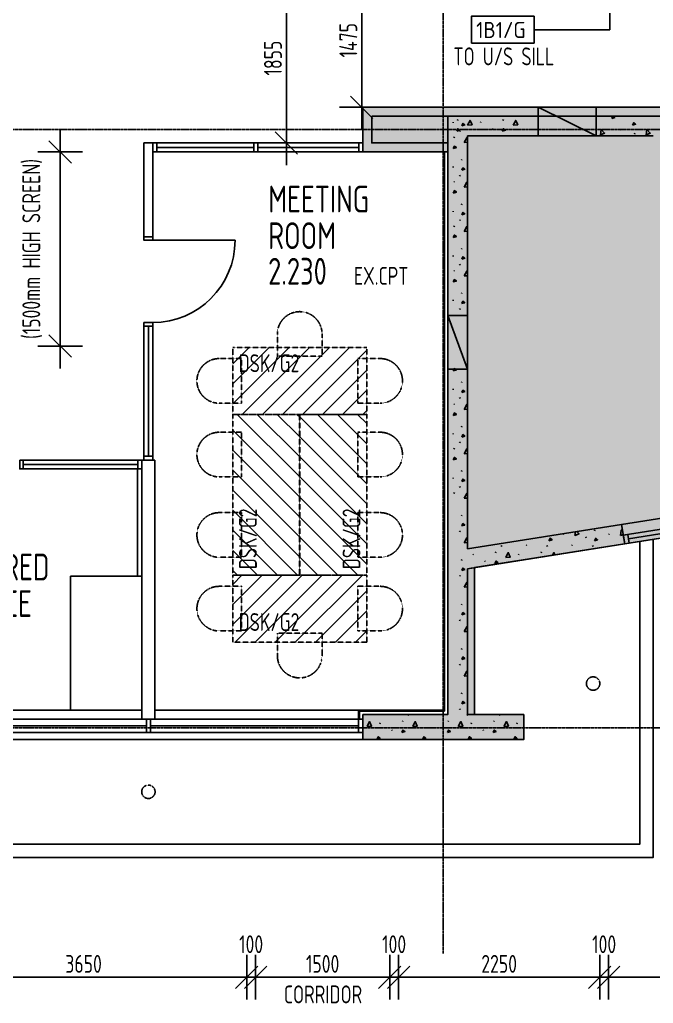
# Model space of a CAD drawing. Header units: millimetres. Extents: x -45258 to 103756, y -3540 to 105026.
# Drawn here: x 61033 to 68123, y -3540 to 7473 of the extents above; entities that cross this region are included whole.
import ezdxf

# ---------------------------------------------------------------- set-up
doc = ezdxf.new("R2010")
doc.units = ezdxf.units.MM
doc.header["$LTSCALE"] = 0.4
for name, pattern in [('BLD-80-FL-2$0$CENTER', [50.8, 31.75, -6.35, 6.35, -6.35]), ('BLD-80-FL-2$0$DASHED2', [9.525, 6.35, -3.175]), ('BLD-80-FL-2$0$HIDDEN2', [4.7625, 3.175, -1.5875])]:
    doc.linetypes.add(name, pattern=pattern)
for name, color, linetype in [('BLD-80-FL-2$0$DO-EXST-6CO', 6, 'Continuous'), ('BLD-80-FL-2$0$FL-EXST-8CO', 8, 'Continuous'), ('BLD-80-FL-2$0$FU-EQPT-6H2', 6, 'BLD-80-FL-2$0$HIDDEN2'), ('BLD-80-FL-2$0$FU-EQPT-8H2', 8, 'BLD-80-FL-2$0$HIDDEN2'), ('BLD-80-FL-2$0$FU-FIXD-8CO-EXST', 8, 'Continuous'), ('BLD-80-FL-2$0$ST-GRID-9CE', 9, 'BLD-80-FL-2$0$CENTER'), ('BLD-80-FL-2$0$TX-ATTR-7CO', 7, 'Continuous'), ('BLD-80-FL-2$0$TX-DIMS-8C0-100', 8, 'Continuous'), ('BLD-80-FL-2$0$TX-RMNU-2C0-100', 2, 'Continuous'), ('BLD-80-FL-2$0$TX-ROOM-2CO-100', 2, 'Continuous'), ('BLD-80-FL-2$0$TX-ROOM-2CO-NEW', 2, 'Continuous'), ('BLD-80-FL-2$0$TX-TEXT-7C0-100', 7, 'Continuous'), ('BLD-80-FL-2$0$WA-HTCH-8CO-EXST', 8, 'Continuous'), ('BLD-80-FL-2$0$WA-MASN-3CO-EXST', 3, 'Continuous'), ('BLD-80-FL-2$0$WA-PART-6C0-EXST', 6, 'Continuous'), ('BLD-80-FL-2$0$WA-TEXT-7CO', 7, 'Continuous'), ('BLD-80-FL-2$0$WN-EXST-8CO', 8, 'Continuous'), ('XREF', 8, 'Continuous')]:
    doc.layers.add(name, color=color, linetype=linetype)
doc.layers.add('BLD-80-FL-2$0$SI-BUIL-253CO', color=253, linetype='Continuous', lineweight=25)
doc.styles.add('BLD-80-FL-2$0$Isocp2', font='isocp2.shx')
doc.styles.add('BLD-80-FL-2$0$STANDARD', font='isocp2.shx', dxfattribs={"width": 0.8})
doc.dimstyles.new('BLD-80-FL-2$0$ISO-25', dxfattribs={"dimtxt": 2.5, "dimasz": 2.5, "dimexe": 1.25, "dimexo": 0.625, "dimtad": 1, "dimtxsty": 'BLD-80-FL-2$0$STANDARD', "dimcen": 2.5, "dimadec": 0, "dimazin": 0, "dimtfac": 1, "dimtmove": 0, "dimatfit": 3, "dimfxl": 1, "dimarcsym": 0})
doc.dimstyles.new('BLD-80-FL-2$0$TX-DIMS100', dxfattribs={"dimtxt": 200, "dimasz": 250, "dimexe": 125, "dimexo": 500, "dimgap": 50, "dimtad": 1, "dimdec": 1, "dimdsep": 46, "dimtxsty": 'BLD-80-FL-2$0$STANDARD', "dimblk1": 'BLD-80-FL-2$0$DIMTICK', "dimblk2": 'BLD-80-FL-2$0$DIMTICK', "dimsah": 1, "dimcen": 2.5, "dimse1": 1, "dimse2": 1, "dimclrd": 8, "dimclre": 8, "dimclrt": 2, "dimadec": 0, "dimazin": 0, "dimtfac": 1, "dimtdec": 1, "dimtmove": 2, "dimatfit": 3, "dimldrblk": 'BLD-80-FL-2$0$DIMTICK', "dimfxl": 1, "dimtolj": 1, "dimtzin": 0, "dimarcsym": 0})
pattern_1 = [(45, (51608.89, 90145.35), (-112.2532, 112.2532), [])]
pattern_2 = [(135, (-21491.05, -10323.3), (-112.2532, -112.2532), [])]

# ---------------------------------------------------------------- blocks, each defined once
blk = doc.blocks.new('BLD-80-FL-2$0$RMIDEN-2')
at = {"layer": 'BLD-80-FL-2$0$TX-RMNU-2C0-100', "style": 'BLD-80-FL-2$0$STANDARD'}
blk.add_attdef('ROOMNUM', (-11, 488), '', height=300, dxfattribs=at)
at = {"layer": 'BLD-80-FL-2$0$TX-ROOM-2CO-100', "style": 'BLD-80-FL-2$0$STANDARD'}
for tag, p in [('ROOMNAM1', (-12, 1710)), ('ROOMNAM2', (-12, 1301)), ('ROOMNAM3', (-12, 893))]:
    blk.add_attdef(tag, p, '', height=300, dxfattribs=at)
at = {"layer": 'BLD-80-FL-2$0$TX-TEXT-7C0-100', "style": 'BLD-80-FL-2$0$STANDARD'}
blk.add_attdef('XX', (2, 158), '', height=200, dxfattribs=at)
blk = doc.blocks.new('*U26')
blk.add_lwpolyline([(0, 373), (1500, 373), (1500, 1123), (0, 1123)], close=True)
at = {"layer": 'BLD-80-FL-2$0$TX-ATTR-7CO', "linetype": 'Continuous', "ltscale": 5, "style": 'BLD-80-FL-2$0$STANDARD', "width": 0.8}
for p in [(103, 780), (103, 533)]:
    blk.add_attdef('EQUIPMENT-TYPE', p, '', height=200, dxfattribs=at)
blk = doc.blocks.new('*U17')
blk.add_lwpolyline([(0, 373), (1800, 373), (1800, 1123), (0, 1123)], close=True)
at = {"layer": 'BLD-80-FL-2$0$TX-ATTR-7CO', "linetype": 'Continuous', "ltscale": 5, "style": 'BLD-80-FL-2$0$STANDARD', "width": 0.8}
for p in [(103, 780), (103, 533)]:
    blk.add_attdef('EQUIPMENT-TYPE', p, '', height=200, dxfattribs=at)
blk = doc.blocks.new('*U34')
blk.add_lwpolyline([(0, 0), (7, 0), (7, 3), (0, 3)], close=True)
at = {"style": 'BLD-80-FL-2$0$Isocp2'}
blk.add_attdef('WALLCODE', (0.53, 0.57), '', height=1.8, dxfattribs=at)
blk = doc.blocks.new('BLD-80-FL-2$0$_Dot')
at = {"color": 0, "linetype": 'ByBlock', "lineweight": -2}
blk.add_line((-0.5, 0), (-1, 0), dxfattribs=at)
at = {"color": 0, "linetype": 'ByBlock', "const_width": 0.5}
blk.add_lwpolyline([(-0.25, 0, 1), (0.25, 0, 1)], format="xyb", close=True, dxfattribs=at)
blk = doc.blocks.new('BLD-80-FL-2$0$DIMTICK')
for p, q in [((0, 1), (0, -1)), ((-1, 0), (1, 0))]:
    blk.add_line(p, q)
at = {"color": 2, "linetype": 'Continuous'}
blk.add_line((-0.5, -0.5), (0.5, 0.5), dxfattribs=at)
blk = doc.blocks.new('*D111')
at = {"layer": 'BLD-80-FL-2$0$TX-DIMS-8C0-100', "color": 8, "lineweight": -2, "transparency": 16777216}
blk.add_line((61713, 6200), (61713, 4525), dxfattribs=at)
at = {"layer": 'Defpoints', "color": 0, "transparency": 16777216}
for p in [(61000, 6450), (61000, 4275), (61713, 4275)]:
    blk.add_point(p, dxfattribs=at)
at = {"layer": 'BLD-80-FL-2$0$TX-DIMS-8C0-100', "color": 8, "lineweight": -2, "transparency": 16777216, "xscale": 250, "yscale": 250, "zscale": 250}
for p, rotation in [((61713, 6450), 90), ((61713, 4275), 270)]:
    blk.add_blockref('BLD-80-FL-2$0$DIMTICK', p, dxfattribs=dict(at, rotation=rotation))
at = {"layer": 'BLD-80-FL-2$0$TX-DIMS-8C0-100', "color": 2, "transparency": 16777216, "insert": (61400, 5363), "char_height": 200, "attachment_point": 5, "rotation": 90, "style": 'BLD-80-FL-2$0$STANDARD'}
blk.add_mtext('\\A1;(1500mm HIGH SCREEN)', dxfattribs=at)
blk = doc.blocks.new('*D114')
at = {"layer": 'BLD-80-FL-2$0$TX-DIMS-8C0-100', "color": 8, "lineweight": -2, "transparency": 16777216}
blk.add_line((69850, -2791), (68100, -2791), dxfattribs=at)
at = {"layer": 'Defpoints', "color": 0, "transparency": 16777216}
for p in [(67850, 8550), (70100, 8550), (67850, -2791)]:
    blk.add_point(p, dxfattribs=at)
at = {"layer": 'BLD-80-FL-2$0$TX-DIMS-8C0-100', "color": 8, "lineweight": -2, "transparency": 16777216, "xscale": 250, "yscale": 250, "zscale": 250, "rotation": 180}
blk.add_blockref('BLD-80-FL-2$0$DIMTICK', (67850, -2791), dxfattribs=at)
at = {"layer": 'BLD-80-FL-2$0$TX-DIMS-8C0-100', "color": 8, "lineweight": -2, "transparency": 16777216, "xscale": 250, "yscale": 250, "zscale": 250}
blk.add_blockref('BLD-80-FL-2$0$DIMTICK', (70100, -2791), dxfattribs=at)
at = {"layer": 'BLD-80-FL-2$0$TX-DIMS-8C0-100', "color": 2, "transparency": 16777216, "insert": (68975, -2641), "char_height": 200, "attachment_point": 5, "style": 'BLD-80-FL-2$0$STANDARD'}
blk.add_mtext('\\A1;2250', dxfattribs=at)
blk = doc.blocks.new('*D70')
at = {"layer": 'BLD-80-FL-2$0$TX-DIMS-8C0-100', "color": 8, "lineweight": -2, "transparency": 16777216}
for p, q in [((67500, -2791), (67250, -2791)), ((67850, -2791), (67750, -2791)), ((68100, -2791), (68350, -2791))]:
    blk.add_line(p, q, dxfattribs=at)
at = {"layer": 'Defpoints', "color": 0, "transparency": 16777216}
for p in [(67750, 8550), (67850, 8550), (67750, -2791)]:
    blk.add_point(p, dxfattribs=at)
at = {"layer": 'BLD-80-FL-2$0$TX-DIMS-8C0-100', "color": 8, "lineweight": -2, "transparency": 16777216, "xscale": 250, "yscale": 250, "zscale": 250}
blk.add_blockref('BLD-80-FL-2$0$DIMTICK', (67750, -2791), dxfattribs=at)
at = {"layer": 'BLD-80-FL-2$0$TX-DIMS-8C0-100', "color": 8, "lineweight": -2, "transparency": 16777216, "xscale": 250, "yscale": 250, "zscale": 250, "rotation": 180}
blk.add_blockref('BLD-80-FL-2$0$DIMTICK', (67850, -2791), dxfattribs=at)
at = {"layer": 'BLD-80-FL-2$0$TX-DIMS-8C0-100', "color": 2, "transparency": 16777216, "insert": (67800, -2421), "char_height": 200, "attachment_point": 5, "style": 'BLD-80-FL-2$0$STANDARD'}
blk.add_mtext('\\A1;100', dxfattribs=at)
blk = doc.blocks.new('*D115')
at = {"layer": 'BLD-80-FL-2$0$TX-DIMS-8C0-100', "color": 8, "lineweight": -2, "transparency": 16777216}
blk.add_line((67500, -2791), (65750, -2791), dxfattribs=at)
at = {"layer": 'Defpoints', "color": 0, "transparency": 16777216}
for p in [(65500, 8550), (67750, 8550), (65500, -2791)]:
    blk.add_point(p, dxfattribs=at)
at = {"layer": 'BLD-80-FL-2$0$TX-DIMS-8C0-100', "color": 8, "lineweight": -2, "transparency": 16777216, "xscale": 250, "yscale": 250, "zscale": 250, "rotation": 180}
blk.add_blockref('BLD-80-FL-2$0$DIMTICK', (65500, -2791), dxfattribs=at)
at = {"layer": 'BLD-80-FL-2$0$TX-DIMS-8C0-100', "color": 8, "lineweight": -2, "transparency": 16777216, "xscale": 250, "yscale": 250, "zscale": 250}
blk.add_blockref('BLD-80-FL-2$0$DIMTICK', (67750, -2791), dxfattribs=at)
at = {"layer": 'BLD-80-FL-2$0$TX-DIMS-8C0-100', "color": 2, "transparency": 16777216, "insert": (66625, -2641), "char_height": 200, "attachment_point": 5, "style": 'BLD-80-FL-2$0$STANDARD'}
blk.add_mtext('\\A1;2250', dxfattribs=at)
blk = doc.blocks.new('*D71')
at = {"layer": 'BLD-80-FL-2$0$TX-DIMS-8C0-100', "color": 8, "lineweight": -2, "transparency": 16777216}
for p, q in [((65150, -2791), (64900, -2791)), ((65500, -2791), (65400, -2791)), ((65750, -2791), (66000, -2791))]:
    blk.add_line(p, q, dxfattribs=at)
at = {"layer": 'Defpoints', "color": 0, "transparency": 16777216}
for p in [(65400, 8550), (65500, 8550), (65400, -2791)]:
    blk.add_point(p, dxfattribs=at)
at = {"layer": 'BLD-80-FL-2$0$TX-DIMS-8C0-100', "color": 8, "lineweight": -2, "transparency": 16777216, "xscale": 250, "yscale": 250, "zscale": 250}
blk.add_blockref('BLD-80-FL-2$0$DIMTICK', (65400, -2791), dxfattribs=at)
at = {"layer": 'BLD-80-FL-2$0$TX-DIMS-8C0-100', "color": 8, "lineweight": -2, "transparency": 16777216, "xscale": 250, "yscale": 250, "zscale": 250, "rotation": 180}
blk.add_blockref('BLD-80-FL-2$0$DIMTICK', (65500, -2791), dxfattribs=at)
at = {"layer": 'BLD-80-FL-2$0$TX-DIMS-8C0-100', "color": 2, "transparency": 16777216, "insert": (65450, -2421), "char_height": 200, "attachment_point": 5, "style": 'BLD-80-FL-2$0$STANDARD'}
blk.add_mtext('\\A1;100', dxfattribs=at)
blk = doc.blocks.new('*D116')
at = {"layer": 'BLD-80-FL-2$0$TX-DIMS-8C0-100', "color": 8, "lineweight": -2, "transparency": 16777216}
blk.add_line((65150, -2791), (64150, -2791), dxfattribs=at)
at = {"layer": 'Defpoints', "color": 0, "transparency": 16777216}
for p in [(63900, 8550), (65400, 8550), (63900, -2791)]:
    blk.add_point(p, dxfattribs=at)
at = {"layer": 'BLD-80-FL-2$0$TX-DIMS-8C0-100', "color": 8, "lineweight": -2, "transparency": 16777216, "xscale": 250, "yscale": 250, "zscale": 250, "rotation": 180}
blk.add_blockref('BLD-80-FL-2$0$DIMTICK', (63900, -2791), dxfattribs=at)
at = {"layer": 'BLD-80-FL-2$0$TX-DIMS-8C0-100', "color": 8, "lineweight": -2, "transparency": 16777216, "xscale": 250, "yscale": 250, "zscale": 250}
blk.add_blockref('BLD-80-FL-2$0$DIMTICK', (65400, -2791), dxfattribs=at)
at = {"layer": 'BLD-80-FL-2$0$TX-DIMS-8C0-100', "color": 2, "transparency": 16777216, "insert": (64650, -2641), "char_height": 200, "attachment_point": 5, "style": 'BLD-80-FL-2$0$STANDARD'}
blk.add_mtext('\\A1;1500', dxfattribs=at)
blk = doc.blocks.new('*D72')
at = {"layer": 'BLD-80-FL-2$0$TX-DIMS-8C0-100', "color": 8, "lineweight": -2, "transparency": 16777216}
for p, q in [((63550, -2791), (63300, -2791)), ((63900, -2791), (63800, -2791)), ((64150, -2791), (64400, -2791))]:
    blk.add_line(p, q, dxfattribs=at)
at = {"layer": 'Defpoints', "color": 0, "transparency": 16777216}
for p in [(63800, 8550), (63900, 8550), (63800, -2791)]:
    blk.add_point(p, dxfattribs=at)
at = {"layer": 'BLD-80-FL-2$0$TX-DIMS-8C0-100', "color": 8, "lineweight": -2, "transparency": 16777216, "xscale": 250, "yscale": 250, "zscale": 250}
blk.add_blockref('BLD-80-FL-2$0$DIMTICK', (63800, -2791), dxfattribs=at)
at = {"layer": 'BLD-80-FL-2$0$TX-DIMS-8C0-100', "color": 8, "lineweight": -2, "transparency": 16777216, "xscale": 250, "yscale": 250, "zscale": 250, "rotation": 180}
blk.add_blockref('BLD-80-FL-2$0$DIMTICK', (63900, -2791), dxfattribs=at)
at = {"layer": 'BLD-80-FL-2$0$TX-DIMS-8C0-100', "color": 2, "transparency": 16777216, "insert": (63850, -2421), "char_height": 200, "attachment_point": 5, "style": 'BLD-80-FL-2$0$STANDARD'}
blk.add_mtext('\\A1;100', dxfattribs=at)
blk = doc.blocks.new('*D117')
at = {"layer": 'BLD-80-FL-2$0$TX-DIMS-8C0-100', "color": 8, "lineweight": -2, "transparency": 16777216}
blk.add_line((63550, -2791), (60400, -2791), dxfattribs=at)
at = {"layer": 'Defpoints', "color": 0, "transparency": 16777216}
for p in [(60150, 8550), (63800, 8550), (60150, -2791)]:
    blk.add_point(p, dxfattribs=at)
at = {"layer": 'BLD-80-FL-2$0$TX-DIMS-8C0-100', "color": 8, "lineweight": -2, "transparency": 16777216, "xscale": 250, "yscale": 250, "zscale": 250, "rotation": 180}
blk.add_blockref('BLD-80-FL-2$0$DIMTICK', (60150, -2791), dxfattribs=at)
at = {"layer": 'BLD-80-FL-2$0$TX-DIMS-8C0-100', "color": 8, "lineweight": -2, "transparency": 16777216, "xscale": 250, "yscale": 250, "zscale": 250}
blk.add_blockref('BLD-80-FL-2$0$DIMTICK', (63800, -2791), dxfattribs=at)
at = {"layer": 'BLD-80-FL-2$0$TX-DIMS-8C0-100', "color": 2, "transparency": 16777216, "insert": (61975, -2641), "char_height": 200, "attachment_point": 5, "style": 'BLD-80-FL-2$0$STANDARD'}
blk.add_mtext('\\A1;3650', dxfattribs=at)
blk = doc.blocks.new('*D121')
at = {"layer": 'BLD-80-FL-2$0$TX-DIMS-8C0-100', "color": 8, "lineweight": -2, "transparency": 16777216}
blk.add_line((64244, 8200), (64244, 6800), dxfattribs=at)
at = {"layer": 'Defpoints', "color": 0, "transparency": 16777216}
for p in [(63800, 8450), (63800, 6550), (64244, 6550)]:
    blk.add_point(p, dxfattribs=at)
at = {"layer": 'BLD-80-FL-2$0$TX-DIMS-8C0-100', "color": 8, "lineweight": -2, "transparency": 16777216, "xscale": 250, "yscale": 250, "zscale": 250}
for p, rotation in [((64244, 8450), 90), ((64244, 6550), 270)]:
    blk.add_blockref('BLD-80-FL-2$0$DIMTICK', p, dxfattribs=dict(at, rotation=rotation))
at = {"layer": 'BLD-80-FL-2$0$TX-DIMS-8C0-100', "color": 2, "transparency": 16777216, "insert": (64094, 7500), "char_height": 200, "attachment_point": 5, "rotation": 90, "style": 'BLD-80-FL-2$0$STANDARD'}
blk.add_mtext('\\A1;1855', dxfattribs=at)
blk = doc.blocks.new('*D131')
at = {"layer": 'BLD-80-FL-2$0$TX-DIMS-8C0-100', "color": 8, "lineweight": -2, "transparency": 16777216}
blk.add_line((65087, 8200), (65087, 7200), dxfattribs=at)
at = {"layer": 'Defpoints', "color": 0, "transparency": 16777216}
for p in [(65400, 8450), (65087, 6950), (65400, 6950)]:
    blk.add_point(p, dxfattribs=at)
at = {"layer": 'BLD-80-FL-2$0$TX-DIMS-8C0-100', "color": 8, "lineweight": -2, "transparency": 16777216, "xscale": 250, "yscale": 250, "zscale": 250}
for p, rotation in [((65087, 8450), 90), ((65087, 6950), 270)]:
    blk.add_blockref('BLD-80-FL-2$0$DIMTICK', p, dxfattribs=dict(at, rotation=rotation))
at = {"layer": 'BLD-80-FL-2$0$TX-DIMS-8C0-100', "color": 2, "transparency": 16777216, "insert": (64937, 7700), "char_height": 200, "attachment_point": 5, "rotation": 90, "style": 'BLD-80-FL-2$0$STANDARD'}
blk.add_mtext('\\A1;1475', dxfattribs=at)
blk = doc.blocks.new('BLD-80-FL-2', base_point=(226.58, 457.44))
at = {"layer": 'BLD-80-FL-2$0$FU-EQPT-8H2'}
h = blk.add_hatch(dxfattribs=at)
h.set_pattern_fill('ANSI31', color=256, scale=50, style=0)
h.set_pattern_definition(pattern_1)
h.paths.add_polyline_path([(65143.25, 3511.06), (65143.25, 4261.06), (63643.25, 4261.06), (63643.25, 3511.06)])
h = blk.add_hatch(dxfattribs=at)
h.set_pattern_fill('ANSI31', color=256, scale=50, angle=90, style=0)
h.set_pattern_definition(pattern_2)
h.paths.add_polyline_path([(63643.25, 3511.06), (64393.25, 3511.06), (64393.25, 1711.06), (63643.25, 1711.06)])
h = blk.add_hatch(dxfattribs=at)
h.set_pattern_fill('ANSI31', color=256, scale=50, angle=90, style=0)
h.set_pattern_definition(pattern_2)
h.paths.add_polyline_path([(65143.25, 3511.06), (64393.25, 3511.06), (64393.25, 1711.06), (65143.25, 1711.06)])
h = blk.add_hatch(dxfattribs=at)
h.set_pattern_fill('ANSI31', color=256, scale=50, style=0)
h.set_pattern_definition(pattern_1)
h.paths.add_polyline_path([(65143.25, 1711.06), (65143.25, 961.06), (63643.25, 961.06), (63643.25, 1711.06)])
at = {"layer": 'BLD-80-FL-2$0$SI-BUIL-253CO'}
h = blk.add_hatch(color=256, dxfattribs=at)
h.dxf.hatch_style = 1
h.paths.add_polyline_path([(79497.19, 15340.27), (75279.99, 15952.41), (75279.99, 17220), (76299.98, 17220), (76299.98, 17500), (75279.99, 17500), (75279.98, 19520), (78179.98, 19520), (78179.98, 23732.81), (69299.98, 25079.82), (69299.98, 24796.62), (69251.99, 24480.24), (69138.07, 24062.6), (69424.79, 24019.11), (69529.76, 24711.14), (72449.98, 24268.19), (72449.98, 17500.05), (71699.99, 17500.05), (71699.99, 17100.04), (72449.98, 17100.04), (72449.99, 9880.05), (72049.99, 9880.05), (72049.99, 9500.05), (72454.99, 9500.05), (72454.99, 6950.04), (65099.99, 6950.02), (65099.99, 6450.04), (66049.98, 6450.04), (66049.98, 150.05), (65099.98, 150.04), (65099.98, -129.96), (66899.98, -129.95), (66899.98, 150.05), (66349.98, 150.05), (66349.98, 1795.51), (73349.99, 2900.8), (73349.99, 9550.05), (78656.72, 9550.05)])
at = {"layer": 'BLD-80-FL-2$0$DO-EXST-6CO'}
for p, q in [((67059.98, 6950.02), (67709.98, 6630.02)), ((66049.98, 4617.81), (66269.98, 4017.81))]:
    blk.add_line(p, q, dxfattribs=at)
for points in [[(62650, 5500.04), (62650, 5460.04), (62750, 5460.04), (62750, 5500.04)], [(62650, 4540.04), (62650, 4500.04), (62750, 4500.04), (62750, 4540.04)]]:
    blk.add_lwpolyline(points, close=True, dxfattribs=at)
blk.add_lwpolyline([(62750, 5460.04), (63670, 5460.04), (63670, 5460.04, -0.41421356), (62750, 4540.04)], format="xyb", dxfattribs=at)
at = {"layer": 'BLD-80-FL-2$0$FL-EXST-8CO'}
for p, q in [((62627.98, 200.04), (60349.98, 200.04)), ((65049.98, 200.04), (62771.98, 200.04)), ((65099.98, -129.96), (47099.98, -129.97))]:
    blk.add_line(p, q, dxfattribs=at)
at = {"layer": 'BLD-80-FL-2$0$FL-EXST-8CO', "linetype": 'BLD-80-FL-2$0$DASHED2'}
blk.add_line((66000, -129.95), (66000, -1299.09), dxfattribs=at)
at = {"layer": 'BLD-80-FL-2$0$FL-EXST-8CO'}
for points in [[(20699.98, -1449.13), (68349.98, -1449.09), (68349.98, 2111.3)], [(20699.98, -1299.13), (68199.98, -1299.09), (68199.98, 2087.62)]]:
    blk.add_lwpolyline(points, dxfattribs=at)
at = {"layer": 'BLD-80-FL-2$0$FL-EXST-8CO', "linetype": 'BLD-80-FL-2$0$DASHED2'}
for centre in [(67676.37, 497.71), (62700, -714.53)]:
    blk.add_circle(centre, 75, dxfattribs=at)
at = {"layer": 'BLD-80-FL-2$0$FU-EQPT-8H2'}
for points in [[(64143.25, 4411.06), (64143.25, 4161.06), (64643.25, 4161.06), (64643.25, 4411.06, 1)], [(63493.25, 3636.06), (63743.25, 3636.06), (63743.25, 4136.06), (63493.25, 4136.06, 1)], [(65293.25, 3636.06), (65043.25, 3636.06), (65043.25, 4136.06), (65293.25, 4136.06, -1)], [(63493.25, 2811.06), (63743.25, 2811.06), (63743.25, 3311.06), (63493.25, 3311.06, 1)], [(65293.25, 2811.06), (65043.25, 2811.06), (65043.25, 3311.06), (65293.25, 3311.06, -1)], [(63493.25, 2411.06), (63743.25, 2411.06), (63743.25, 1911.06), (63493.25, 1911.06, -1)], [(65293.25, 2411.06), (65043.25, 2411.06), (65043.25, 1911.06), (65293.25, 1911.06, 1)], [(63493.25, 1586.06), (63743.25, 1586.06), (63743.25, 1086.06), (63493.25, 1086.06, -1)], [(65293.25, 1586.06), (65043.25, 1586.06), (65043.25, 1086.06), (65293.25, 1086.06, 1)], [(64143.25, 811.06), (64143.25, 1061.06), (64643.25, 1061.06), (64643.25, 811.06, -1)]]:
    blk.add_lwpolyline(points, format="xyb", close=True, dxfattribs=at)
at = {"layer": 'BLD-80-FL-2$0$FU-FIXD-8CO-EXST'}
for p, q in [((62577.97, 1699.98), (62577.97, 2899.98)), ((62577.97, 2899.98), (62627.97, 2899.98)), ((62627.97, 2899.98), (62627.97, 1699.98)), ((61827.98, 1699.99), (62627.98, 1699.99)), ((61827.98, 199.99), (61827.98, 1699.99)), ((62627.97, 1699.98), (62599.93, 1699.98))]:
    blk.add_line(p, q, dxfattribs=at)
at = {"layer": 'BLD-80-FL-2$0$SI-BUIL-253CO', "flags": 128}
blk.add_lwpolyline([(73349.99, 9550.05), (73349.99, 2900.8), (66349.98, 1795.51), (66349.98, 150.05), (66899.98, 150.05), (66899.98, -129.95), (65099.98, -129.96), (65099.98, 150.04), (66049.98, 150.05), (66049.98, 6450.04), (65099.99, 6450.04), (65099.99, 6950.02), (72454.99, 6950.04), (72454.99, 9500.05)], dxfattribs=at)
blk.add_lwpolyline([(73349.99, 9550.05), (73349.99, 2900.8), (66349.98, 1795.51), (66349.98, 150.05), (66899.98, 150.05), (66899.98, -129.95), (65099.98, -129.96), (65099.98, 150.04), (66049.98, 150.05), (66049.98, 6450.04), (65099.99, 6450.04), (65099.99, 6950.02), (72454.99, 6950.04), (72454.99, 9500.05)], dxfattribs=at)
at = {"layer": 'BLD-80-FL-2$0$ST-GRID-9CE'}
for p, q in [((66000, -2523.99), (65999.97, 31750)), ((84082.76, 6700), (-5320.19, 6700)), ((84082.76, 0), (-5320.19, 0))]:
    blk.add_line(p, q, dxfattribs=at)
at = {"layer": 'BLD-80-FL-2$0$WA-HTCH-8CO-EXST'}
for p, q in [((67774.31, 6850.02), (67776.96, 6846.05)), ((67884.59, 6824.74), (67896.72, 6850.02)), ((68284.76, 6850.02), (68287.41, 6846.05)), ((66109.6, 6783.2), (66110.67, 6773.62)), ((66157.15, 6801.95), (66161.41, 6811.54)), ((66415.05, 6777.44), (66419.31, 6787.03)), ((66667.6, 6801.95), (66671.86, 6811.54)), ((66119.46, 6607.37), (66123.72, 6616.96)), ((66182.34, 6686.36), (66186.6, 6679.96)), ((66186.6, 6683.93), (66190.86, 6677.53)), ((66548.25, 6709.24), (66552.51, 6702.85)), ((67977.31, 6693.67), (67981.58, 6703.26)), ((68139.29, 6649.97), (68143.55, 6659.57)), ((66269.97, 6557.1), (66234.56, 6554.09)), ((66109.6, 6285.43), (66110.67, 6275.84)), ((66204.73, 6355.88), (66208.99, 6365.47)), ((66182.34, 6188.58), (66186.6, 6182.19)), ((66186.6, 6186.15), (66190.86, 6179.76)), ((66119.46, 6109.59), (66123.72, 6119.18)), ((66269.97, 6059.33), (66234.57, 6056.31)), ((66204.73, 5858.11), (66208.99, 5867.7)), ((66109.6, 5787.65), (66110.67, 5778.06)), ((66119.46, 5611.81), (66123.72, 5621.4)), ((66182.34, 5690.8), (66186.6, 5684.41)), ((66186.6, 5688.37), (66190.86, 5681.98)), ((66269.97, 5561.55), (66234.57, 5558.53)), ((66109.6, 5289.87), (66110.67, 5280.28)), ((66204.73, 5360.33), (66208.99, 5369.92)), ((66182.34, 5193.03), (66186.6, 5186.63)), ((66186.6, 5190.6), (66190.86, 5184.2)), ((66119.46, 5114.03), (66123.72, 5123.62)), ((66269.98, 5063.77), (66234.57, 5060.76)), ((66204.73, 4862.55), (66208.99, 4872.14)), ((66109.6, 4792.09), (66110.67, 4782.5)), ((66182.34, 4695.25), (66186.6, 4688.85)), ((66186.6, 4692.82), (66190.87, 4686.42)), ((66204.73, 3866.99), (66208.99, 3876.58)), ((66109.61, 3796.54), (66110.67, 3786.95)), ((66182.34, 3699.69), (66186.6, 3693.3)), ((66186.6, 3697.26), (66190.87, 3690.87)), ((66119.46, 3620.7), (66123.72, 3630.29)), ((66269.98, 3570.44), (66234.57, 3567.42)), ((66204.73, 3369.22), (66208.99, 3378.81)), ((66109.61, 3298.76), (66110.67, 3289.17)), ((66182.34, 3201.91), (66186.6, 3195.52)), ((66186.6, 3199.48), (66190.87, 3193.09)), ((66119.46, 3122.92), (66123.72, 3132.51)), ((66269.98, 3072.66), (66234.57, 3069.64)), ((66204.73, 2871.44), (66208.99, 2881.03)), ((66109.61, 2800.98), (66110.67, 2791.39)), ((66182.34, 2704.14), (66186.6, 2697.74)), ((66186.6, 2701.71), (66190.87, 2695.31)), ((66119.46, 2625.14), (66123.72, 2634.73)), ((66269.98, 2574.88), (66234.57, 2571.87)), ((66204.73, 2373.66), (66208.99, 2383.25)), ((66182.34, 2206.36), (66186.6, 2199.96)), ((66186.6, 2203.93), (66190.87, 2197.53)), ((67690.9, 2208.8), (67695.16, 2218.39)), ((67085.77, 2134.41), (67086.4, 2128.76)), ((67342.42, 2165.11), (67346.69, 2174.7)), ((67472.07, 2154.09), (67477.93, 2196.33)), ((67595.78, 2138.34), (67596.85, 2128.76)), ((67852.87, 2165.11), (67857.14, 2174.7)), ((68012.9, 2168.06), (67983.52, 2154.45)), ((66269.98, 2077.1), (66234.57, 2074.09)), ((66647.61, 2041.5), (66651.88, 2035.1)), ((66651.88, 2039.07), (66656.14, 2032.67)), ((66928.95, 2041.5), (66933.21, 2051.09)), ((67158.06, 2041.5), (67162.33, 2035.11)), ((67162.33, 2039.07), (67166.59, 2032.68)), ((67439.4, 2041.5), (67443.66, 2051.09)), ((67668.51, 2041.5), (67672.78, 2035.11)), ((67672.78, 2039.07), (67677.04, 2032.68)), ((67953.01, 2048.62), (67954.11, 2051.09)), ((66204.73, 1875.88), (66208.99, 1885.47)), ((66332.18, 1938), (66336.44, 1947.59)), ((66584.73, 1962.51), (66589, 1972.1)), ((66842.63, 1938), (66846.89, 1947.59)), ((67095.18, 1962.51), (67099.45, 1972.1)), ((66465.38, 1869.8), (66469.65, 1863.41)), ((66182.34, 1708.58), (66186.6, 1702.18)), ((66186.6, 1706.15), (66190.87, 1699.75)), ((66269.98, 1579.32), (66234.57, 1576.31)), ((66204.73, 1378.1), (66208.99, 1387.69)), ((66182.34, 1210.8), (66186.61, 1204.41)), ((66186.61, 1208.37), (66190.87, 1201.98)), ((66269.98, 1081.55), (66234.57, 1078.53)), ((66204.73, 880.33), (66208.99, 889.92)), ((66182.34, 713.02), (66186.61, 706.63)), ((66186.61, 710.59), (66190.87, 704.2)), ((66269.98, 583.77), (66234.57, 580.75)), ((66204.73, 382.55), (66209, 392.14)), ((65099.98, 147.61), (65104.24, 141.22)), ((65606.17, 150.05), (65610.43, 143.65)), ((65610.43, 147.62), (65614.69, 141.22)), ((66182.34, 215.25), (66186.61, 208.85)), ((66186.61, 212.82), (66190.87, 206.42)), ((66266.62, 150.05), (66270.88, 143.65)), ((66270.88, 147.62), (66275.14, 141.22)), ((66627.07, 150.05), (66631.33, 143.65)), ((66631.33, 147.62), (66635.59, 141.22)), ((65290.73, 46.54), (65295, 56.14)), ((65543.29, 71.05), (65547.55, 80.64)), ((66053.74, 71.05), (66058, 80.64)), ((66311.63, 46.55), (66315.9, 56.14)), ((66564.19, 71.05), (66568.45, 80.64)), ((66822.08, 46.55), (66826.35, 56.14)), ((65423.94, -21.65), (65428.2, -28.05)), ((66444.84, -21.65), (66449.1, -28.05))]:
    blk.add_line(p, q, dxfattribs=at)
for points in [[(67899.18, 6850.02), (67918.68, 6835.39), (67884.59, 6824.74)], [(66206.86, 6741.77), (66219.65, 6768.41), (66240.96, 6752.43), (66206.86, 6741.77)], [(66271.19, 6748.67), (66299.96, 6803.02), (66322.34, 6752.94), (66272.26, 6748.67)], [(66781.64, 6748.67), (66810.41, 6803.02), (66832.79, 6752.94), (66782.71, 6748.67)], [(68118.18, 6748.56), (68130.97, 6775.21), (68152.28, 6759.22), (68118.18, 6748.56)], [(66149.69, 6681.54), (66162.48, 6708.18), (66183.79, 6692.19), (66149.69, 6681.54)], [(66233.5, 6554.09), (66262.27, 6608.44), (66269.97, 6591.19)], [(66395.12, 6630.02), (66396.08, 6632.01), (66398.72, 6630.02)], [(66660.14, 6681.54), (66672.93, 6708.18), (66694.24, 6692.19), (66660.14, 6681.54)], [(66905.57, 6630.02), (66906.53, 6632.01), (66909.17, 6630.02)], [(67758.48, 6638.95), (67766.93, 6699.85), (67805.09, 6660.45), (67759.48, 6639.31)], [(68268.93, 6638.95), (68277.38, 6699.86), (68315.54, 6660.45), (68269.93, 6639.31)], [(66112, 6486.95), (66124.79, 6513.6), (66146.1, 6497.61), (66112, 6486.95)], [(66206.86, 6243.99), (66219.65, 6270.64), (66240.96, 6254.65), (66206.86, 6243.99)], [(66233.5, 6056.31), (66262.27, 6110.66), (66269.97, 6093.42)], [(66112, 5989.18), (66124.79, 6015.82), (66146.1, 5999.83), (66112, 5989.18)], [(66206.86, 5746.21), (66219.65, 5772.86), (66240.96, 5756.87), (66206.86, 5746.21)], [(66112, 5491.4), (66124.79, 5518.04), (66146.1, 5502.05), (66112, 5491.4)], [(66233.5, 5558.53), (66262.27, 5612.88), (66269.97, 5595.64)], [(66206.86, 5248.44), (66219.65, 5275.08), (66240.96, 5259.09), (66206.86, 5248.44)], [(66233.5, 5060.76), (66262.27, 5115.1), (66269.98, 5097.86)], [(66112, 4993.62), (66124.79, 5020.26), (66146.1, 5004.28), (66112, 4993.62)], [(66206.86, 4750.66), (66219.65, 4777.3), (66240.96, 4761.31), (66206.86, 4750.66)], [(66112, 3998.06), (66124.79, 4024.71), (66146.1, 4008.72), (66112, 3998.06)], [(66206.86, 3755.1), (66219.65, 3781.75), (66240.96, 3765.76), (66206.86, 3755.1)], [(66112, 3500.29), (66124.79, 3526.93), (66146.1, 3510.94), (66112, 3500.29)], [(66233.5, 3567.42), (66262.27, 3621.77), (66269.98, 3604.53)], [(66206.86, 3257.32), (66219.65, 3283.97), (66240.96, 3267.98), (66206.86, 3257.32)], [(66233.5, 3069.64), (66262.27, 3123.99), (66269.98, 3106.75)], [(66112, 3002.51), (66124.79, 3029.15), (66146.1, 3013.16), (66112, 3002.51)], [(66206.86, 2759.55), (66219.65, 2786.19), (66240.96, 2770.2), (66206.86, 2759.55)], [(66233.5, 2571.87), (66262.27, 2626.21), (66269.98, 2608.97)], [(66206.86, 2261.77), (66219.65, 2288.41), (66240.96, 2272.42), (66206.86, 2261.77)], [(67982.52, 2154.09), (67990.96, 2214.99), (68008.32, 2197.07)], [(66233.5, 2074.09), (66262.27, 2128.43), (66269.98, 2111.19)], [(67182.58, 2096.91), (67195.37, 2123.55), (67216.68, 2107.57), (67182.58, 2096.91)], [(67495.84, 2199.16), (67518.67, 2175.58), (67473.07, 2154.45)], [(67693.03, 2096.91), (67705.82, 2123.55), (67727.13, 2107.57), (67693.03, 2096.91)], [(66698.77, 1909.23), (66727.54, 1963.58), (66749.92, 1913.49), (66699.84, 1909.23)], [(67221.9, 1933.18), (67237.99, 1963.58), (67249.62, 1937.56)], [(66206.86, 1763.99), (66219.65, 1790.63), (66240.96, 1774.65), (66206.86, 1763.99)], [(66311.72, 1789.46), (66313.21, 1792.56), (66316.36, 1790.2)], [(66577.28, 1842.09), (66590.06, 1868.74), (66611.37, 1852.75), (66577.28, 1842.09)], [(66233.5, 1576.31), (66262.27, 1630.66), (66269.98, 1613.41)], [(66206.86, 1266.21), (66219.65, 1292.86), (66240.96, 1276.87), (66206.86, 1266.21)], [(66233.5, 1078.53), (66262.27, 1132.88), (66269.98, 1115.64)], [(66206.86, 768.43), (66219.65, 795.08), (66240.96, 779.09), (66206.86, 768.43)], [(66233.5, 580.75), (66262.27, 635.1), (66269.98, 617.86)], [(66206.87, 270.66), (66219.65, 297.3), (66240.96, 281.31), (66206.87, 270.66)], [(65146.88, 17.77), (65175.65, 72.12), (65198.03, 22.04), (65147.94, 17.77)], [(65657.33, 17.78), (65686.1, 72.12), (65708.48, 22.04), (65658.39, 17.78)], [(66167.78, 17.78), (66196.55, 72.12), (66218.93, 22.04), (66168.84, 17.78)], [(66678.23, 17.78), (66707, 72.12), (66729.38, 22.04), (66679.29, 17.78)], [(65258.98, -125.54), (65271.76, -98.89), (65293.07, -114.88), (65258.98, -125.54)], [(65535.83, -49.36), (65548.61, -22.72), (65569.93, -38.71), (65535.83, -49.36)], [(65769.43, -125.53), (65782.21, -98.89), (65803.52, -114.88), (65769.43, -125.53)], [(66046.28, -49.36), (66059.06, -22.72), (66080.38, -38.71), (66046.28, -49.36)], [(66279.88, -125.53), (66292.66, -98.89), (66313.97, -114.88), (66279.88, -125.53)], [(66556.73, -49.36), (66569.51, -22.72), (66590.83, -38.71), (66556.73, -49.36)], [(66790.33, -125.53), (66803.11, -98.89), (66824.42, -114.88), (66790.33, -125.53)]]:
    blk.add_lwpolyline(points, dxfattribs=at)
at = {"layer": 'BLD-80-FL-2$0$WA-MASN-3CO-EXST'}
for p, q in [((66049.97, 6850.02), (67059.98, 6850.02)), ((66049.97, 6850.02), (66049.98, 4617.81)), ((66909.98, 6850.02), (67709.98, 6850.02)), ((67059.98, 6630.02), (67059.98, 6850.02)), ((67709.98, 6850.02), (68569.99, 6850.02)), ((67709.98, 6630.02), (67709.98, 6850.02)), ((66269.97, 6630.02), (67059.98, 6630.02)), ((66269.97, 6630.02), (66269.98, 4617.81)), ((67709.98, 6630.02), (66909.98, 6630.02)), ((67709.98, 6630.02), (68349.99, 6630.02)), ((66049.98, 4617.81), (66269.98, 4617.81)), ((66049.98, 4017.81), (66049.98, 150.05)), ((66049.98, 4017.81), (66269.98, 4017.81)), ((66269.98, 4017.81), (66269.98, 2005.6)), ((66269.98, 2005.6), (67995.53, 2278.06)), ((68029.84, 2060.75), (67995.53, 2278.06)), ((66269.98, 1782.87), (68029.84, 2060.75)), ((66269.98, 1782.87), (66269.98, 150.05))]:
    blk.add_line(p, q, dxfattribs=at)
for points in [[(66049.98, 4017.81), (66269.98, 4017.81), (66269.98, 4617.81), (66049.98, 4617.81)], [(68029.84, 2060.75), (69216.09, 2248.06), (69181.78, 2465.37), (67995.53, 2278.06)]]:
    blk.add_lwpolyline(points, close=True, dxfattribs=at)
blk.add_lwpolyline([(66269.98, 150.05), (66899.98, 150.05), (66899.98, -129.95), (65099.98, -129.96), (65099.98, 150.04), (66049.98, 150.05)], dxfattribs=at)
at = {"layer": 'BLD-80-FL-2$0$WA-PART-6C0-EXST'}
for p, q in [((67059.98, 6950.02), (65100, 6950.02)), ((66909.98, 6950.02), (67709.98, 6950.02)), ((67059.98, 6950.02), (67059.98, 6850.02)), ((68599.98, 6950.02), (67709.98, 6950.02)), ((67709.98, 6950.02), (67709.98, 6850.02)), ((67059.98, 6850.02), (65200, 6850.02)), ((68599.98, 6850.02), (67709.98, 6850.02)), ((62650, 5500.04), (62650, 6550.02)), ((62750, 6550.02), (62650, 6550.02)), ((62750, 5500.04), (62750, 6550.02)), ((66049.97, 6550.04), (66049.97, 6450.04)), ((66012.97, 6450.04), (66012.98, 187.05)), ((62750, 5500.04), (62650, 5500.04)), ((62627.98, 100.04), (62627.98, 3000.03)), ((62771.98, 3000.03), (62627.98, 3000.03)), ((62771.98, 100.04), (62771.98, 3000.03)), ((66349.98, 150.05), (66349.98, 1795.51)), ((66000, 200.05), (65049.98, 200.04)), ((65049.98, 100.04), (65049.98, 200.04)), ((66012.98, 187.05), (65062.98, 187.04)), ((65062.98, 100.04), (65062.98, 187.04)), ((62771.98, 100.04), (62627.98, 100.04))]:
    blk.add_line(p, q, dxfattribs=at)
for points in [[(66049.97, 6450.04), (65099.99, 6450.04), (65099.99, 6950.02)], [(66049.97, 6550.04), (65199.99, 6550.04), (65199.99, 6850.02)]]:
    blk.add_lwpolyline(points, dxfattribs=at)
at = {"layer": 'BLD-80-FL-2$0$WN-EXST-8CO'}
for p, q in [((62750, 6550.04), (65054.99, 6550.04)), ((62750, 6550.02), (62750, 6450.04)), ((63880.35, 6500.04), (62795, 6500.04)), ((65054.99, 6500.03), (63923.7, 6500.04)), ((65054.99, 6450.04), (62750, 6450.04)), ((62650, 4500.04), (62650, 3000.04)), ((62700, 3045.04), (62700, 4500.04)), ((62750, 3000.04), (62750, 4500.04)), ((62582.98, 2950.03), (61299.99, 2950.03)), ((68071.43, 2117.94), (69158.94, 2289.41)), ((60299.98, 100.04), (65099.98, 100.04)), ((60349.98, 25.04), (62677.48, 25.04)), ((62722.48, 25.04), (65049.98, 25.04)), ((60299.98, -49.96), (65099.98, -49.96))]:
    blk.add_line(p, q, dxfattribs=at)
for points in [[(62795, 6450.04), (62750, 6450.04), (62750, 6550.02), (62795, 6550.02)], [(63924.99, 6450.04), (63879.99, 6450.04), (63879.99, 6550.02), (63924.99, 6550.02)], [(65099.99, 6450.04), (65054.99, 6450.04), (65054.99, 6550.02), (65099.99, 6550.02)], [(61259.99, 3000.03), (61300, 3000.03), (61299.99, 2900.03), (61260, 2900.03)], [(61299.99, 3000.03), (62627.98, 3000.03), (62627.98, 2900.03), (61299.99, 2900.03)], [(62627.98, 2900.03), (62582.98, 2900.03), (62582.98, 3000.03), (62627.98, 3000.03)], [(62650, 3000.04), (62750, 3000.04), (62750, 3045.04), (62650, 3045.04)], [(68014.25, 2159.53), (69200.49, 2346.84), (69216.09, 2248.06), (68029.84, 2060.75)], [(68063.63, 2167.33), (68079.23, 2068.55), (68029.84, 2060.75), (68014.25, 2159.53)], [(62677.48, 100.04), (62722.48, 100.04), (62722.48, -49.96), (62677.48, -49.96)], [(65049.98, 100.04), (65099.98, 100.04), (65099.98, -49.96), (65049.98, -49.96)]]:
    blk.add_lwpolyline(points, close=True, dxfattribs=at)
blk.add_lwpolyline([(62750, 6400.04), (62750, 6450.04), (65099.99, 6450.04)], dxfattribs=at)
at = {"layer": 'BLD-80-FL-2$0$FU-EQPT-6H2'}
ref = blk.add_blockref('*U26', (63643.25, 3138.52), dxfattribs=at)
ref.add_attrib('EQUIPMENT-TYPE', 'DSK/G2', (63709.71, 3983.56), dxfattribs={"layer": 'BLD-80-FL-2$0$TX-ATTR-7CO', "linetype": 'Continuous', "ltscale": 5, "height": 200, "style": 'BLD-80-FL-2$0$STANDARD', "width": 0.8})
ref = blk.add_blockref('*U17', (63270.71, 1711.06), dxfattribs=dict(at, xscale=-1, rotation=270))
ref.add_attrib('EQUIPMENT-TYPE', 'DSK/G2', (63913.64, 1777.53), dxfattribs={"layer": 'BLD-80-FL-2$0$TX-ATTR-7CO', "linetype": 'Continuous', "ltscale": 5, "height": 200, "rotation": 90, "style": 'BLD-80-FL-2$0$STANDARD', "width": 0.8})
ref = blk.add_blockref('*U17', (65515.78, 1711.06), dxfattribs=dict(at, rotation=90))
ref.add_attrib('EQUIPMENT-TYPE', 'DSK/G2', (65072.86, 1777.53), dxfattribs={"layer": 'BLD-80-FL-2$0$TX-ATTR-7CO', "linetype": 'Continuous', "ltscale": 5, "height": 200, "rotation": 90, "style": 'BLD-80-FL-2$0$STANDARD', "width": 0.8})
ref = blk.add_blockref('*U26', (63643.25, 588.52), dxfattribs=at)
ref.add_attrib('EQUIPMENT-TYPE', 'DSK/G2', (63709.71, 1086.06), dxfattribs={"layer": 'BLD-80-FL-2$0$TX-ATTR-7CO', "linetype": 'Continuous', "ltscale": 5, "height": 200, "style": 'BLD-80-FL-2$0$STANDARD', "width": 0.8})
at = {"layer": 'BLD-80-FL-2$0$TX-ROOM-2CO-NEW'}
ref = blk.add_blockref('BLD-80-FL-2$0$RMIDEN-2', (64098.57, 4061.16), dxfattribs=at)
ref.add_attrib('XX', 'EX.CPT', (64999.54, 4962.24), dxfattribs={"layer": 'BLD-80-FL-2$0$TX-TEXT-7C0-100', "height": 200, "style": 'BLD-80-FL-2$0$STANDARD', "width": 0.8})
ref.add_attrib('ROOMNUM', '2.230', (64039.73, 4963.05), dxfattribs={"layer": 'BLD-80-FL-2$0$TX-RMNU-2C0-100', "height": 300, "style": 'BLD-80-FL-2$0$STANDARD', "width": 0.8})
ref.add_attrib('ROOMNAM2', 'ROOM', (64040.19, 5361.66), dxfattribs={"layer": 'BLD-80-FL-2$0$TX-ROOM-2CO-100', "height": 300, "style": 'BLD-80-FL-2$0$STANDARD', "width": 0.8})
ref.add_attrib('ROOMNAM1', 'MEETING', (64041.72, 5771.47), dxfattribs={"layer": 'BLD-80-FL-2$0$TX-ROOM-2CO-100', "height": 300, "style": 'BLD-80-FL-2$0$STANDARD', "width": 0.8})
ref = blk.add_blockref('BLD-80-FL-2$0$RMIDEN-2', (60581.17, -58.51), dxfattribs=at)
ref.add_attrib('XX', 'EX.CPT', (60533.77, 508.45), dxfattribs={"layer": 'BLD-80-FL-2$0$TX-TEXT-7C0-100', "height": 200, "style": 'BLD-80-FL-2$0$STANDARD', "width": 0.8})
ref.add_attrib('ROOMNUM', '2.227', (60522.33, 843.38), dxfattribs={"layer": 'BLD-80-FL-2$0$TX-RMNU-2C0-100', "height": 300, "style": 'BLD-80-FL-2$0$STANDARD', "width": 0.8})
ref.add_attrib('ROOMNAM2', 'OFFICE', (60522.79, 1242), dxfattribs={"layer": 'BLD-80-FL-2$0$TX-ROOM-2CO-100', "height": 300, "style": 'BLD-80-FL-2$0$STANDARD', "width": 0.8})
ref.add_attrib('ROOMNAM1', 'SHARED', (60524.31, 1651.8), dxfattribs={"layer": 'BLD-80-FL-2$0$TX-ROOM-2CO-100', "height": 300, "style": 'BLD-80-FL-2$0$STANDARD', "width": 0.8})
at = {"layer": 'BLD-80-FL-2$0$WA-TEXT-7CO', "xscale": 100, "yscale": 100, "zscale": 100}
blk.add_blockref('*U34', (66315.28, 7667.5), dxfattribs=at).add_auto_attribs({'WALLCODE': '1B1/G'})
at = {"layer": 'BLD-80-FL-2$0$WA-TEXT-7CO', "char_height": 200, "attachment_point": 1, "style": 'BLD-80-FL-2$0$STANDARD'}
for s, insert in [('TO U/S SILL', (66113.4, 7618.93)), ('CORRIDOR', (64215.54, -2882.48))]:
    blk.add_mtext(s, dxfattribs=dict(at, insert=insert))
at = {"layer": 'BLD-80-FL-2$0$TX-DIMS-8C0-100'}
for base, p1, p2, text, picture, middle in [((64243.67, 6550.04), (63799.99, 8450.01), (63799.99, 6550.04), '1855', '*D121', (64093.67, 7500.02)), ((65087.17, 6950.02), (65399.99, 8450.01), (65399.99, 6950.02), '1475', '*D131', (64937.17, 7700.02))]:
    dim = blk.add_linear_dim(base=base, p1=p1, p2=p2, angle=90, text=text, dimstyle='BLD-80-FL-2$0$TX-DIMS100', override={"dimfxl": 3}, dxfattribs=at)
    dim.commit()
    dim.dimension.update_dxf_attribs({"geometry": picture, "text_midpoint": middle})
for base, p1, p2, picture, middle in [((60150.01, -2790.75), (63799.99, 8550.01), (60150.01, 8550), '*D117', (61975, -2640.75)), ((63899.99, -2790.75), (65399.99, 8550.01), (63899.99, 8550.01), '*D116', (64649.99, -2640.75)), ((65499.99, -2790.75), (67749.99, 8550.01), (65499.99, 8550.01), '*D115', (66624.99, -2640.73)), ((67849.99, -2790.75), (70099.99, 8550.01), (67849.99, 8550.01), '*D114', (68974.99, -2640.73))]:
    dim = blk.add_linear_dim(base=base, p1=p1, p2=p2, dimstyle='BLD-80-FL-2$0$TX-DIMS100', override={"dimfxl": 3}, dxfattribs=at)
    dim.commit()
    dim.dimension.update_dxf_attribs({"geometry": picture, "text_midpoint": middle})
for base, p1, p2, picture, middle in [((63799.99, -2790.75), (63899.99, 8550.01), (63799.99, 8550.01), '*D72', (63849.99, -2420.95)), ((65399.99, -2790.75), (65499.99, 8550.01), (65399.99, 8550.01), '*D71', (65449.99, -2420.95)), ((67749.99, -2790.75), (67849.99, 8550.01), (67749.99, 8550.01), '*D70', (67799.99, -2420.95))]:
    dim = blk.add_linear_dim(base=base, p1=p1, p2=p2, dimstyle='BLD-80-FL-2$0$TX-DIMS100', override={"dimfxl": 3}, dxfattribs=at)
    dim.commit()
    dim.dimension.update_dxf_attribs({"geometry": picture, "text_midpoint": middle, "dimtype": 128})
dim = blk.add_linear_dim(base=(61712.98, 4275.03), p1=(60999.99, 6450.03), p2=(60999.99, 4275.03), angle=90, text='(1500mm HIGH SCREEN)', dimstyle='BLD-80-FL-2$0$TX-DIMS100', override={"dimfxl": 3}, dxfattribs=at)
dim.commit()
dim.dimension.update_dxf_attribs({"geometry": '*D111', "text_midpoint": (61399.59, 5362.53), "dimtype": 128})
at = {"layer": 'BLD-80-FL-2$0$WA-TEXT-7CO'}
blk.add_leader([(67862.71, 8492.2), (67862.71, 7817.5), (67015.28, 7817.5)], dimstyle='BLD-80-FL-2$0$ISO-25', override={"dimasz": 100, "dimtad": 0, "dimldrblk": 'BLD-80-FL-2$0$_Dot'}, dxfattribs=at)

msp = doc.modelspace()

# ---------------------------------------------------------------- block references
at = {"layer": 'XREF'}
msp.add_blockref('BLD-80-FL-2', (0, 0), dxfattribs=at)

doc.saveas('drawing.dxf')
